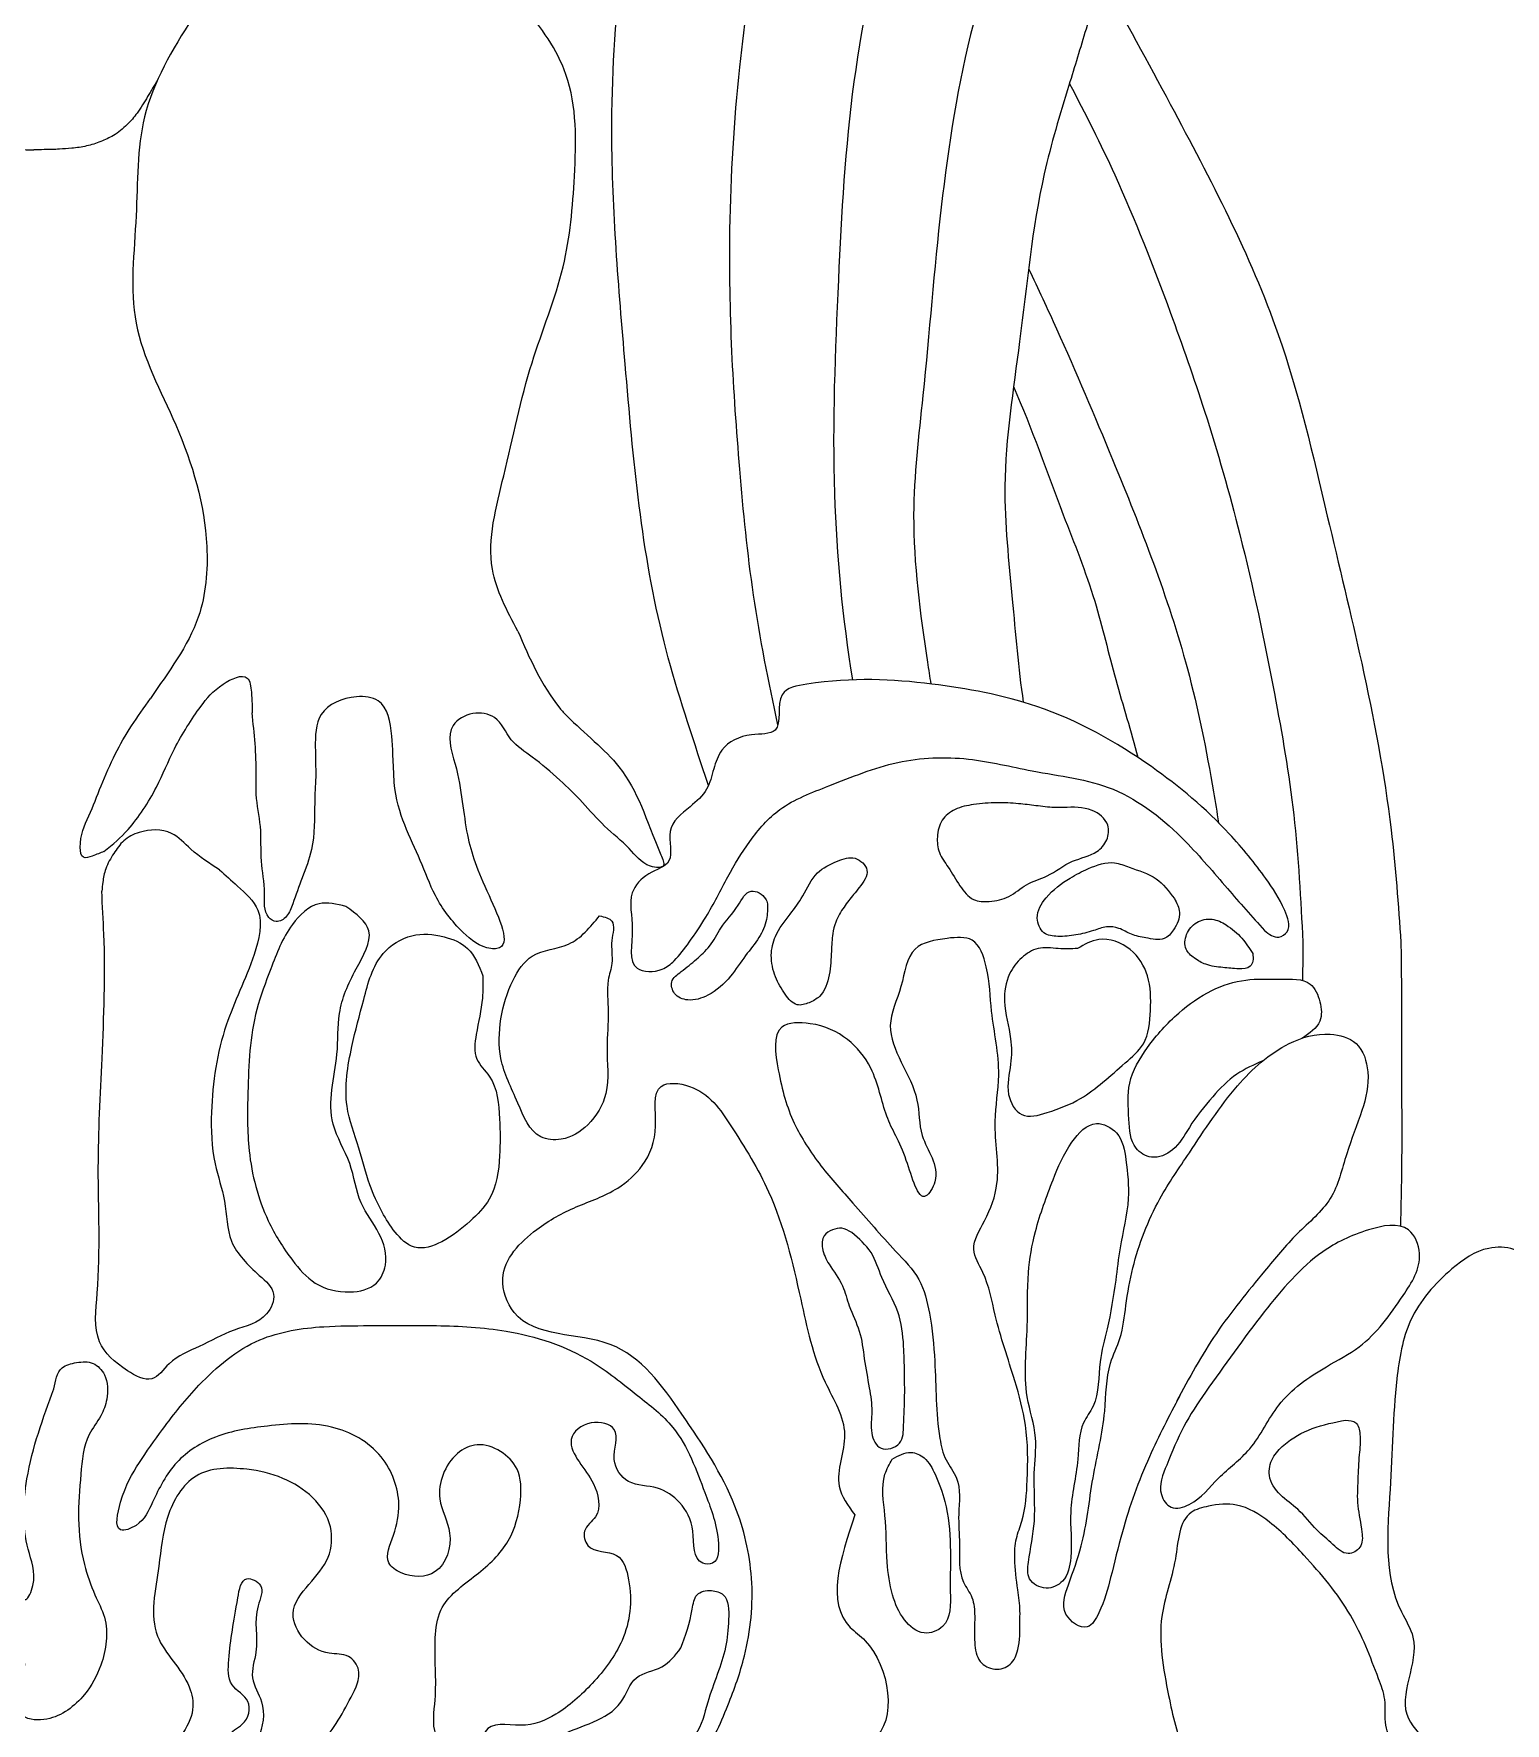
# Model space of a CAD drawing. Header units: millimetres. Extents: x 0 to 1967, y 0 to 3604.
# Drawn here: x 1016.8 to 1215.5, y 3119.2 to 3347.3 of the extents above; entities that cross this region are included whole.
import ezdxf

# ---------------------------------------------------------------- set-up
doc = ezdxf.new("R2010")
doc.units = ezdxf.units.MM
doc.header["$LTSCALE"] = 1000
doc.layers.add('ceco.net 395', color=7, linetype='Continuous')

msp = doc.modelspace()

# ---------------------------------------------------------------- linework, layer by layer
at = {"layer": 'ceco.net 395'}
for points, knots in [([(1137.4, 3588.31), (1140.46, 3589.09), (1146.66, 3590.67), (1157.14, 3589.53), (1167.57, 3584.22), (1177.33, 3573.26), (1187.4, 3560.93), (1195.13, 3544.99), (1199.3, 3528.6), (1203.9, 3511.15), (1203.56, 3492.76), (1203.85, 3473.7), (1199.08, 3455.8), (1194.9, 3437.5), (1187.95, 3419.95), (1179.93, 3402.5), (1173.9, 3384.34), (1167.79, 3369.77), (1161.74, 3357.92), (1159.21, 3348.81), (1156.14, 3338.92), (1151.95, 3325.09), (1150.35, 3306.81), (1147.17, 3287.69), (1148.99, 3271.42), (1149.73, 3261.67), (1150.43, 3257.07)], [0, 0, 0, 0, 0.00228413, 0.00463266, 0.0075141, 0.01058839, 0.01524147, 0.01909302, 0.02337117, 0.02756967, 0.03215925, 0.03670964, 0.04139715, 0.04557582, 0.05038917, 0.05511305, 0.05956858, 0.06431572, 0.06662045, 0.06924183, 0.07117663, 0.07418343, 0.07973824, 0.08451047, 0.08821997, 0.09161811, 0.09161811, 0.09161811, 0.09161811]), ([(1122.59, 3471.79), (1126.11, 3478.05), (1133.29, 3490.86), (1136.25, 3511.73), (1139.15, 3529.54), (1144.72, 3543.06), (1154.14, 3550.14), (1165.82, 3550.82), (1179.18, 3542.93), (1183.37, 3524.24), (1189.92, 3503.95), (1192.98, 3480.47), (1187.64, 3457.35), (1179.71, 3432.67), (1169.16, 3409.45), (1159.16, 3387.07), (1149.98, 3368.22), (1142.65, 3347.52), (1139.01, 3323.77), (1137.35, 3301.57), (1134.85, 3281.07), (1136.65, 3268.07), (1137.79, 3260.5), (1137.94, 3259.52)], [0, 0, 0, 0, 0.0051914, 0.01061356, 0.01515515, 0.01839719, 0.02099199, 0.02326014, 0.02657161, 0.03130246, 0.03645804, 0.04236676, 0.04819046, 0.05357678, 0.06127623, 0.06674048, 0.07145108, 0.07655146, 0.08267181, 0.08888049, 0.09281063, 0.09765467, 0.0983768, 0.0983768, 0.0983768, 0.0983768]), ([(1127.4, 3260.08), (1126.06, 3268.39), (1124.34, 3286.41), (1125.42, 3313.38), (1126.89, 3340.95), (1132.44, 3366.14), (1139.59, 3392.93), (1149.6, 3415.06), (1159.11, 3435.53), (1165.21, 3452.78), (1169.22, 3469.76), (1168.72, 3487.97), (1167.46, 3502.71), (1164.56, 3512.54), (1163.65, 3515.6)], [0.00578852, 0.00578852, 0.00578852, 0.00578852, 0.01191752, 0.01892972, 0.02545085, 0.03200128, 0.03768054, 0.04563179, 0.04964779, 0.05412209, 0.05896795, 0.06222949, 0.06736225, 0.06968662, 0.06968662, 0.06968662, 0.06968662]), ([(1117.3, 3254.02), (1116.04, 3259.83), (1113.76, 3271.24), (1112.12, 3288.12), (1110.95, 3304.58), (1110.61, 3322.71), (1111.77, 3341.75), (1114.83, 3363), (1119.55, 3383.93), (1125.29, 3404.84), (1133, 3423.55), (1139.13, 3440.13), (1142.15, 3454.16), (1144.56, 3466.84), (1144.89, 3480.2), (1145.36, 3495.51), (1143.86, 3505.68), (1143.12, 3510.73)], [0.00429968, 0.00429968, 0.00429968, 0.00429968, 0.00862428, 0.0127749, 0.01665158, 0.0206491, 0.02597937, 0.03053801, 0.03627918, 0.04161263, 0.04630661, 0.05102423, 0.05446487, 0.05675423, 0.06042117, 0.06418074, 0.0678935, 0.0678935, 0.0678935, 0.0678935]), ([(1107.93, 3245.84), (1107.69, 3246.54), (1105.57, 3252.97), (1101.43, 3265.29), (1098.29, 3283.73), (1096.36, 3306.65), (1094.26, 3330.93), (1095.82, 3357.59), (1100.76, 3381.95), (1104.98, 3403.43), (1109.76, 3420.73), (1113.66, 3433.2), (1118.66, 3444.01), (1119.69, 3452.17), (1120.8, 3459.25), (1120.91, 3463.51), (1120.82, 3467.24)], [0.00248034, 0.00248034, 0.00248034, 0.00248034, 0.00302027, 0.00740972, 0.01193734, 0.01661143, 0.02418041, 0.02966581, 0.03600347, 0.04227561, 0.04561845, 0.04908187, 0.05178697, 0.05425777, 0.0556967, 0.05831184, 0.05831184, 0.05831184, 0.05831184]), ([(1082.2, 3266.65), (1080.73, 3269.4), (1077.21, 3275.99), (1080.76, 3288.78), (1083.4, 3302.29), (1088.87, 3315.3), (1090, 3328.46), (1090.27, 3341.25), (1083.46, 3350.86), (1076.8, 3357.26), (1068.9, 3362.14), (1058.89, 3363.91), (1046.2, 3361), (1038, 3349.33), (1030.63, 3336.85), (1031.01, 3322.35), (1029.13, 3307.86), (1036.85, 3293.98), (1040.85, 3280.7), (1039.72, 3267.16), (1034.98, 3261.15), (1032.62, 3257.56)], [0, 0, 0, 0, 0.00220278, 0.00528293, 0.00910355, 0.01241503, 0.01540319, 0.01875048, 0.02137365, 0.02366903, 0.02549798, 0.02804489, 0.03092464, 0.03440439, 0.03801046, 0.0412654, 0.04478638, 0.04836593, 0.05247878, 0.0548119, 0.05791173, 0.05791173, 0.05791173, 0.05791173]), ([(1160.93, 3354.63), (1164.2, 3349.12), (1172.67, 3333.35), (1185.07, 3309.94), (1191.04, 3283.77), (1196.46, 3261.58), (1200.15, 3242.38), (1201.05, 3229.69), (1201.41, 3224.61)], [0.0072167, 0.0072167, 0.0072167, 0.0072167, 0.01188917, 0.02023497, 0.02639822, 0.03135186, 0.03690347, 0.0406157, 0.0406157, 0.0406157, 0.0406157]), ([(1000.13, 3341.07), (1000.58, 3340.32), (1001.48, 3338.81), (1002.72, 3336.7), (1004.26, 3334.9), (1005.92, 3333.56), (1007.83, 3332.71), (1009.71, 3332.07), (1011.59, 3331.84), (1013.52, 3331.69), (1015.22, 3331.65), (1016.38, 3331.63), (1016.85, 3331.62)], [0, 0, 0, 0, 0.00063839, 0.001282584, 0.001779625, 0.002357101, 0.002815736, 0.003299667, 0.003797066, 0.004196098, 0.004705813, 0.00504155, 0.00504155, 0.00504155, 0.00504155]), ([(1033.56, 3341.07), (1033.11, 3340.32), (1032.21, 3338.81), (1030.97, 3336.7), (1029.43, 3334.9), (1027.77, 3333.56), (1025.86, 3332.71), (1023.98, 3332.07), (1022.1, 3331.84), (1020.17, 3331.69), (1018.47, 3331.65), (1017.31, 3331.63), (1016.85, 3331.62)], [0, 0, 0, 0, 0.00063839, 0.001282584, 0.001779625, 0.002357101, 0.002815736, 0.003299667, 0.003797066, 0.004196098, 0.004705813, 0.00504155, 0.00504155, 0.00504155, 0.00504155]), ([(1156.65, 3340.55), (1158.82, 3336.51), (1163.87, 3326.45), (1169.68, 3311.56), (1175.38, 3295.38), (1180.26, 3278.24), (1184.12, 3260.02), (1187.29, 3241.67), (1187.88, 3230.4), (1188.18, 3224.66)], [0.00889511, 0.00889511, 0.00889511, 0.00889511, 0.01223348, 0.01709512, 0.02053084, 0.02473718, 0.03007046, 0.03410082, 0.03828795, 0.03828795, 0.03828795, 0.03828795]), ([(1151.14, 3315.58), (1152.43, 3312.88), (1156.39, 3304.37), (1163.94, 3286.53), (1172.08, 3265.94), (1175.44, 3249.17), (1176.57, 3242.19), (1176.79, 3240.8)], [0.0035148, 0.0035148, 0.0035148, 0.0035148, 0.00569575, 0.01035796, 0.01763818, 0.02176796, 0.0227909, 0.0227909, 0.0227909, 0.0227909]), ([(1149.12, 3299.67), (1151.57, 3294), (1154.98, 3284.25), (1160.24, 3271.27), (1162.72, 3260.09), (1165.01, 3253.15), (1165.89, 3249.63)], [0.00449833, 0.00449833, 0.00449833, 0.00449833, 0.00900571, 0.01202066, 0.01468639, 0.01733479, 0.01733479, 0.01733479, 0.01733479]), ([(1082.2, 3266.65), (1083.77, 3263.01), (1085.52, 3258.93), (1088.47, 3255.56), (1088.8, 3255.21)], [0, 0, 0, 0, 0.002871857, 0.00321013, 0.00321013, 0.00321013, 0.00321013]), ([(1026.32, 3236.91), (1027.55, 3237.87), (1030.09, 3240.08), (1033.44, 3245.24), (1035.8, 3251.11), (1038.92, 3256.02), (1041.63, 3259.36), (1045.89, 3261.33), (1046.31, 3257.9), (1046.33, 3256.27), (1046.32, 3255.64)], [0.002153342, 0.002153342, 0.002153342, 0.002153342, 0.003307738, 0.004978821, 0.006370657, 0.008005929, 0.009036114, 0.00985566, 0.010337565, 0.011092858, 0.011092858, 0.011092858, 0.011092858]), ([(1182.99, 3226.25), (1181.31, 3228.13), (1177.75, 3232.14), (1171.77, 3239.29), (1163.21, 3246.26), (1152.36, 3247.42), (1142.85, 3249.85), (1133.22, 3249.48), (1125.01, 3246.01), (1117.64, 3243.31), (1113.41, 3238.44), (1110.38, 3233.38), (1108.05, 3228.6), (1105.51, 3224.88), (1103.64, 3222.39), (1101.45, 3220.57), (1096.7, 3220.58), (1098.19, 3226.57), (1096.8, 3231), (1099.59, 3234.13), (1103.66, 3235.26), (1101.82, 3240.13), (1105.26, 3242.73), (1107.88, 3245.07), (1108.58, 3248.03), (1109.73, 3251.33), (1113.09, 3252.97), (1118.33, 3252.51), (1116.56, 3258.69), (1126.42, 3260.51), (1137.07, 3259.95), (1153.56, 3256.99), (1167.06, 3249.43), (1177.04, 3241.06), (1182.79, 3233.97), (1185.45, 3229.9), (1186.76, 3226.36), (1184.63, 3224.96), (1183.61, 3225.76), (1182.99, 3226.25)], [0, 0, 0, 0, 0.0101791, 0.021654, 0.037864, 0.0529252, 0.0647454, 0.0776054, 0.0908566, 0.1007043, 0.108707, 0.1162553, 0.1245982, 0.1301082, 0.1344532, 0.1370841, 0.1416682, 0.1487913, 0.1554346, 0.159992, 0.1643341, 0.1696959, 0.1754876, 0.1798871, 0.1837498, 0.1874934, 0.1935368, 0.1979134, 0.20447, 0.20937, 0.2321086, 0.25163, 0.2751345, 0.2938329, 0.3043476, 0.3110742, 0.3149556, 0.3167684, 0.3196144, 0.3196144, 0.3196144, 0.3196144]), ([(1026.32, 3236.91), (1025.82, 3236.72), (1024.98, 3236.38), (1023.28, 3235.79), (1022.89, 3238.82), (1024.31, 3241.62), (1025.97, 3245.9), (1027.72, 3250), (1029.99, 3253.94), (1031.74, 3256.34), (1032.62, 3257.56)], [0, 0, 0, 0, 0.00228728, 0.00390819, 0.00576711, 0.0117356, 0.01762341, 0.02395788, 0.02984239, 0.03592496, 0.03592496, 0.03592496, 0.03592496]), ([(1065.48, 3246.29), (1065.34, 3249.4), (1065.33, 3252.58), (1064.43, 3257.57), (1059.55, 3258.08), (1054.91, 3256.14), (1054.81, 3251.79), (1054.89, 3249.55), (1054.91, 3246.95)], [0.034128683, 0.034128683, 0.034128683, 0.034128683, 0.035207913, 0.036449541, 0.03716896, 0.038463711, 0.039573414, 0.040047875, 0.040047875, 0.040047875, 0.040047875]), ([(1054.91, 3246.95), (1054.85, 3245.8), (1054.68, 3242.55), (1054.85, 3237.86), (1053.08, 3233.45), (1052, 3230.44), (1051.23, 3228.16), (1049.69, 3227.16), (1047.77, 3228.43), (1048.24, 3231.76), (1047.36, 3235.66), (1047.68, 3240.21), (1046.75, 3244.05), (1047, 3249.2), (1046.61, 3252.86), (1046.32, 3255.64)], [0, 0, 0, 0, 0.0046416, 0.01319116, 0.018587, 0.02362467, 0.02616844, 0.02828989, 0.02981943, 0.03424515, 0.04014934, 0.04640798, 0.05233345, 0.05593516, 0.06718458, 0.06718458, 0.06718458, 0.06718458]), ([(1081.3, 3251.98), (1080.56, 3253.03), (1079.62, 3255.3), (1076.02, 3255.9), (1072.21, 3253.69), (1073.15, 3250.65), (1073.74, 3248.72)], [0.016932715, 0.016932715, 0.016932715, 0.016932715, 0.017849522, 0.018568941, 0.019319198, 0.020609011, 0.020609011, 0.020609011, 0.020609011]), ([(1088.8, 3255.21), (1091.22, 3252.84), (1097.74, 3247.76), (1099.55, 3240.92), (1102.33, 3234.58), (1099.1, 3234.85), (1097.34, 3237.53), (1093.8, 3240.21), (1091, 3243.57), (1087.75, 3246.71), (1084.51, 3249.49), (1082.1, 3251.08), (1081.3, 3251.98)], [0.0036316, 0.0036316, 0.0036316, 0.0036316, 0.00603617, 0.00937059, 0.0097519, 0.01025782, 0.0112334, 0.01232877, 0.0133884, 0.01443514, 0.01560825, 0.01650885, 0.01650885, 0.01650885, 0.01650885]), ([(1073.74, 3248.72), (1074.64, 3245.21), (1074.98, 3239.09), (1077.37, 3232.69), (1081.71, 3223.72), (1077.28, 3223.81), (1074.16, 3226.33), (1070.96, 3230.52), (1068.62, 3237.25), (1065.92, 3241.88), (1065.48, 3246.29), (1065.48, 3246.29)], [0.02097375, 0.02097375, 0.02097375, 0.02097375, 0.02335035, 0.02546503, 0.02721959, 0.02741265, 0.02846951, 0.02998043, 0.03123631, 0.03365981, 0.03368312, 0.03368312, 0.03368312, 0.03368312]), ([(1155.88, 3242.85), (1157.18, 3242.9), (1159.46, 3242.99), (1162.14, 3240.91), (1161.88, 3238.36), (1160.11, 3236.35), (1156.78, 3235.85), (1154.04, 3233.51), (1150.79, 3232.67), (1148.64, 3230.62), (1146.07, 3230.1), (1143.43, 3230.18), (1141.72, 3232.39), (1140.49, 3234.63), (1138.92, 3236.64), (1138.72, 3238.96), (1139.25, 3241.24), (1141.26, 3242.82), (1143.91, 3243.32), (1146.8, 3243.56), (1149.61, 3243.4), (1151.78, 3243.15), (1153.37, 3242.93), (1154.62, 3242.83), (1155.45, 3242.84), (1155.88, 3242.85)], [0, 0, 0, 0, 0.00518788, 0.00908833, 0.01176055, 0.01453819, 0.01932874, 0.02466857, 0.02873337, 0.03258149, 0.03624958, 0.03911867, 0.04263992, 0.04663557, 0.04974591, 0.05261196, 0.05576212, 0.05879089, 0.0622869, 0.06654009, 0.07048234, 0.07365237, 0.07537099, 0.07696137, 0.07871145, 0.07871145, 0.07871145, 0.07871145]), ([(1041.92, 3234.43), (1040.59, 3235.29), (1038.31, 3236.75), (1035.42, 3240), (1031.62, 3239.91), (1028.92, 3238.54), (1027.59, 3236.61), (1026.51, 3234.77), (1026.16, 3232.98), (1026.07, 3231.97), (1026.03, 3231.56)], [0, 0, 0, 0, 0.0064361, 0.01096321, 0.01685119, 0.02002688, 0.02296225, 0.02610747, 0.02859229, 0.03024214, 0.03024214, 0.03024214, 0.03024214]), ([(1128.29, 3232.04), (1128.89, 3232.82), (1130.01, 3234.3), (1127.7, 3236.5), (1125.08, 3235.54), (1122.23, 3234.2), (1120.87, 3231.02), (1118.86, 3228.29), (1116.91, 3225.86), (1116.2, 3222.79), (1116.82, 3219.98), (1118.09, 3217.83), (1119.64, 3215.88), (1121.56, 3216.47), (1123.48, 3217.49), (1124.4, 3220.31), (1124.51, 3223.18), (1124.61, 3225.59), (1125.11, 3227.64), (1126.16, 3229.4), (1127.32, 3230.88), (1128.04, 3231.73), (1128.29, 3232.04)], [0, 0, 0, 0, 0.00346395, 0.00651409, 0.00972807, 0.01399377, 0.01895534, 0.02296658, 0.02782152, 0.03132886, 0.03533269, 0.03896706, 0.04184352, 0.04403465, 0.04625473, 0.05056862, 0.0548967, 0.05807685, 0.0602466, 0.06336365, 0.06625434, 0.06786152, 0.06786152, 0.06786152, 0.06786152]), ([(1041.92, 3234.43), (1042.7, 3233.7), (1044.58, 3232.05), (1048.2, 3228.8), (1046.34, 3221.27), (1042.11, 3213.26), (1040.61, 3203.38), (1040.89, 3195.27), (1042.92, 3189.71), (1042.86, 3183.85), (1045.77, 3181.11), (1047.28, 3179.69), (1048.17, 3178.92), (1049.85, 3177.46), (1048.15, 3173.41), (1043.64, 3172.51), (1039.4, 3170.05), (1035.35, 3168.55), (1032.89, 3164.85), (1028.67, 3167.16), (1024.68, 3170.67), (1026, 3181.12), (1025.26, 3193.41), (1026.13, 3209.64), (1026.61, 3222.26), (1026.09, 3229.59), (1026.03, 3231.56)], [0.02937879, 0.02937879, 0.02937879, 0.02937879, 0.03016026, 0.03119557, 0.03265916, 0.03514227, 0.03803958, 0.03974563, 0.0409984, 0.04233846, 0.04377886, 0.04377886, 0.04377886, 0.04455409, 0.04523931, 0.04642987, 0.04768912, 0.04883085, 0.04958549, 0.05042742, 0.05174537, 0.0533433, 0.05745457, 0.06104208, 0.06511421, 0.06655103, 0.06655103, 0.06655103, 0.06655103]), ([(1170.83, 3230.57), (1170.08, 3231.56), (1168.51, 3233.63), (1165.31, 3234.52), (1162.28, 3235.77), (1159.41, 3234.77), (1156.32, 3233.15), (1153.61, 3231.18), (1151.91, 3228.28), (1152.93, 3225.66), (1155.31, 3225.36), (1157.53, 3225.59), (1159.73, 3226.13), (1161.6, 3226.87), (1163.45, 3226.65), (1165.04, 3225.59), (1167.09, 3225.27), (1169.36, 3224.71), (1170.98, 3226.49), (1171.86, 3228.57), (1171.15, 3229.95), (1170.83, 3230.57)], [0, 0, 0, 0, 0.0048747, 0.01021739, 0.01298504, 0.01787324, 0.02160748, 0.02725722, 0.03129156, 0.03419629, 0.03680015, 0.04012477, 0.04340398, 0.04588016, 0.04814913, 0.05063917, 0.05337176, 0.05668814, 0.05903212, 0.06238232, 0.06506399, 0.06506399, 0.06506399, 0.06506399]), ([(1115.91, 3229.87), (1115.83, 3230.1), (1115.53, 3231.01), (1113.31, 3232.25), (1111.74, 3229.03), (1109.67, 3226.99), (1108.29, 3224.13), (1106.26, 3222.31), (1104.53, 3220.88), (1102.63, 3219.54), (1103.24, 3217.43), (1105.41, 3216.56), (1108.33, 3217.51), (1110.93, 3219.83), (1112.79, 3222.81), (1114.77, 3225.11), (1115.89, 3227.54), (1115.9, 3229.15), (1115.91, 3229.87)], [0, 0, 0, 0, 0.00098057, 0.00390781, 0.00744006, 0.01260361, 0.01647132, 0.01987967, 0.0234287, 0.02598787, 0.02811614, 0.03081152, 0.03452956, 0.0399079, 0.04459012, 0.04865224, 0.05219992, 0.05508759, 0.05508759, 0.05508759, 0.05508759]), ([(1058.99, 3229.5), (1060.37, 3228.49), (1063.42, 3226.25), (1059.93, 3220.59), (1057.74, 3215.49), (1058.03, 3209.72), (1056.94, 3204.88), (1056.84, 3199.61), (1059.92, 3195.03), (1060.47, 3189.49), (1063.66, 3185.66), (1064.82, 3181.61), (1063.17, 3178.01), (1059.1, 3177.11), (1054.71, 3178.18), (1051.26, 3182.2), (1047.65, 3187.95), (1045.59, 3195.88), (1045.74, 3205.5), (1046.07, 3213.92), (1048.98, 3221.35), (1050.89, 3226.59), (1054.94, 3230.5), (1057.75, 3229.81), (1058.99, 3229.5)], [0, 0, 0, 0, 0.006068, 0.0133799, 0.022014, 0.0294269, 0.0359664, 0.0422131, 0.0499871, 0.057451, 0.0638758, 0.0697716, 0.0733903, 0.0785143, 0.0849697, 0.0908586, 0.0992677, 0.112449, 0.1230879, 0.1382029, 0.1460286, 0.1550266, 0.1611603, 0.1660765, 0.1660765, 0.1660765, 0.1660765]), ([(1093.22, 3228.23), (1091.97, 3226.7), (1089.6, 3223.78), (1084.01, 3223.63), (1081.11, 3219.17), (1079.69, 3214.45), (1079.51, 3208.45), (1082.12, 3203.47), (1084.07, 3198.18), (1088.61, 3197.79), (1092.09, 3199.95), (1094.8, 3204.57), (1093.98, 3210.03), (1094.61, 3215.08), (1094.04, 3218.92), (1095.16, 3222.08), (1094.58, 3224.58), (1095.56, 3227.68), (1093.9, 3228.07), (1093.22, 3228.23)], [0, 0, 0, 0, 0.0076339, 0.0145646, 0.0201758, 0.0275175, 0.0347439, 0.0434079, 0.0508198, 0.0545703, 0.0600632, 0.0666372, 0.074961, 0.0815339, 0.0872273, 0.0903626, 0.0945231, 0.0980264, 0.1004836, 0.1004836, 0.1004836, 0.1004836]), ([(1181.41, 3223.14), (1180.96, 3223.85), (1180, 3225.36), (1178.08, 3226.93), (1175.95, 3228.01), (1173.71, 3227.54), (1172.32, 3225.87), (1172.07, 3223.71), (1173.54, 3222.46), (1175.18, 3221.48), (1177.35, 3221.26), (1179.25, 3221.05), (1181.01, 3221.07), (1181.51, 3222.2), (1181.45, 3222.8), (1181.41, 3223.14)], [0, 0, 0, 0, 0.00339938, 0.00717415, 0.00992301, 0.01275848, 0.01562984, 0.0182899, 0.02049846, 0.02287957, 0.0260557, 0.02895662, 0.03108928, 0.0321229, 0.03350955, 0.03350955, 0.03350955, 0.03350955]), ([(1077.47, 3220.12), (1076.93, 3221.5), (1075.95, 3224.03), (1071.99, 3225.69), (1067.74, 3226.01), (1062.95, 3222.99), (1061.4, 3216.93), (1059.58, 3210.2), (1058.42, 3203.17), (1060.78, 3197.13), (1061.94, 3192.24), (1063.68, 3188.42), (1065.51, 3185.49), (1068.2, 3182.78), (1072.46, 3184.21), (1075.56, 3186.77), (1079.16, 3190.31), (1079.85, 3195.56), (1079.79, 3201.05), (1079.38, 3205.95), (1076.13, 3208.84), (1076.59, 3212.88), (1077.5, 3216.44), (1077.48, 3219.12), (1077.47, 3220.12)], [0, 0, 0, 0, 0.0057034, 0.0104814, 0.0163612, 0.022439, 0.0315293, 0.040335, 0.0512252, 0.0591703, 0.0661104, 0.0715853, 0.0759122, 0.0803603, 0.0854551, 0.0917997, 0.0971075, 0.1051896, 0.1119285, 0.11989, 0.1237353, 0.1282301, 0.1349376, 0.1389646, 0.1389646, 0.1389646, 0.1389646]), ([(1149.97, 3132.93), (1149.98, 3131.68), (1150.01, 3129.69), (1148.92, 3126.98), (1146.54, 3126.24), (1144.2, 3127.47), (1143.73, 3130.49), (1143.94, 3133.31), (1143.76, 3136.24), (1141.57, 3138.98), (1141.95, 3143.12), (1141.53, 3147.67), (1142.18, 3151.88), (1139.76, 3154.75), (1138.58, 3160.14), (1138.7, 3166.82), (1138, 3174), (1136.68, 3179.41), (1132.25, 3183.86), (1127.92, 3188.98), (1122.96, 3194.37), (1119.03, 3200.45), (1117.43, 3206.29), (1116.32, 3213.87), (1122.51, 3213.89), (1126.78, 3211.97), (1130.59, 3207.36), (1131.65, 3200.82), (1134.53, 3196.7), (1136.49, 3188.55), (1139.72, 3194), (1136.17, 3197.91), (1136.66, 3205.41), (1130.87, 3211.8), (1134.22, 3218.49), (1134.86, 3224.36), (1139.71, 3225.18), (1144.14, 3225.59), (1145.9, 3220.5), (1145.98, 3214.57), (1147.66, 3207.5), (1146.12, 3199.81), (1147.61, 3193), (1145.61, 3187.43), (1143.01, 3183.45), (1145.65, 3179.3), (1146.7, 3173.27), (1149.06, 3166.49), (1151.09, 3159.1), (1151.05, 3152.68), (1150.71, 3147.48), (1149.35, 3144.14), (1149.18, 3140.95), (1149.63, 3137.71), (1150.03, 3134.86), (1149.98, 3133.42), (1149.97, 3132.93)], [0, 0, 0, 0, 0.0050653, 0.0080601, 0.0109778, 0.0139755, 0.017533, 0.0223323, 0.0257796, 0.0289456, 0.0359332, 0.0413661, 0.0479441, 0.0517369, 0.0558131, 0.0698895, 0.0786639, 0.0850996, 0.0917615, 0.103433, 0.1123718, 0.121515, 0.1316311, 0.1394093, 0.1446227, 0.1520097, 0.1586706, 0.1678638, 0.1766866, 0.1840604, 0.1871071, 0.1958034, 0.2023357, 0.2167427, 0.2241072, 0.2313674, 0.2375003, 0.2420392, 0.2475308, 0.2556637, 0.2673626, 0.2757846, 0.2870928, 0.2942431, 0.2997624, 0.3042605, 0.3123358, 0.3248039, 0.3331085, 0.3431259, 0.3506169, 0.3539164, 0.3575839, 0.3633211, 0.3671699, 0.3691483, 0.3691483, 0.3691483, 0.3691483]), ([(1157.75, 3223.81), (1158.68, 3224.35), (1160.94, 3225.66), (1165.2, 3224.08), (1167.63, 3220.06), (1167.68, 3215.53), (1167.29, 3210.99), (1164.03, 3208.27), (1161.29, 3205.8), (1157.89, 3203.18), (1154.3, 3201.81), (1149.98, 3200.59), (1147.87, 3204.49), (1148.86, 3207.97), (1148.86, 3212.24), (1147.57, 3216.19), (1148.2, 3220.2), (1150.05, 3222.63), (1152.43, 3224.14), (1155.12, 3223.73), (1156.89, 3223.78), (1157.75, 3223.81)], [0, 0, 0, 0, 0.00420859, 0.01021027, 0.01592988, 0.02221363, 0.02842268, 0.03324308, 0.03859731, 0.04360819, 0.05021393, 0.05483466, 0.05922735, 0.06476212, 0.06936446, 0.07626404, 0.08131898, 0.0850015, 0.08838281, 0.0920696, 0.09557155, 0.09557155, 0.09557155, 0.09557155]), ([(1188.18, 3224.66), (1188.18, 3223.79), (1188.17, 3222.07), (1188.13, 3220.36), (1188.11, 3219.51)], [0, 0, 0, 0, 0.00063366, 0.001251507, 0.001251507, 0.001251507, 0.001251507]), ([(1201.41, 3224.61), (1201.45, 3221.61), (1201.53, 3215.38), (1201.48, 3205.53), (1201.56, 3195.77), (1201.41, 3189.24), (1201.34, 3186.34)], [0, 0, 0, 0, 0.002183231, 0.00453838, 0.007182739, 0.009296611, 0.009296611, 0.009296611, 0.009296611]), ([(1182.77, 3208.66), (1181.56, 3208.12), (1178.97, 3206.98), (1175.77, 3203.66), (1172.99, 3200.16), (1171.09, 3196.56), (1167.9, 3195.16), (1164.86, 3197.03), (1164.7, 3201.13), (1164.3, 3205.88), (1167.25, 3210.86), (1171.06, 3215.05), (1175.56, 3218.29), (1180.45, 3219.86), (1184.78, 3219.56), (1189.22, 3219.87), (1190.62, 3216.7), (1190.87, 3213.57), (1189.06, 3212.37), (1188.05, 3211.7)], [0, 0, 0, 0, 0.0053216, 0.01132932, 0.0183289, 0.02345459, 0.02748446, 0.03069967, 0.03613092, 0.04271888, 0.04992102, 0.05842057, 0.06569362, 0.07213432, 0.07843597, 0.08392793, 0.08759598, 0.09110838, 0.09562115, 0.09562115, 0.09562115, 0.09562115]), ([(1171.57, 3163.44), (1170.13, 3160.72), (1167.02, 3154.82), (1164.07, 3146.57), (1162.33, 3139.24), (1161.23, 3135.08), (1159.1, 3131.27), (1155.13, 3134.07), (1156.72, 3138.56), (1158.86, 3144.25), (1159.58, 3152.39), (1161.7, 3160.42), (1161.54, 3167.02), (1163.83, 3171.43), (1164.24, 3175.87), (1165.41, 3182.31), (1168.15, 3189.45), (1173.6, 3197.26), (1178.51, 3204.99), (1185.06, 3210.96), (1191.13, 3212.73), (1195.92, 3211.4), (1197.42, 3206.71), (1196.2, 3201.6), (1193.89, 3196.14), (1192.5, 3189.66), (1187.17, 3185.41), (1182.2, 3179.26), (1176.2, 3172.05), (1172.8, 3165.81), (1171.11, 3162.69)], [0, 0, 0, 0, 0.0124021, 0.026907, 0.0354957, 0.0422397, 0.0455731, 0.0500764, 0.0554259, 0.0628444, 0.0753984, 0.0877412, 0.0965493, 0.1013437, 0.1074098, 0.1143529, 0.1278616, 0.1377997, 0.1527801, 0.1649124, 0.1725771, 0.1775744, 0.18312, 0.1902391, 0.1986033, 0.207241, 0.2159978, 0.2250713, 0.2393672, 0.2537108, 0.2537108, 0.2537108, 0.2537108]), ([(1103.77, 3100.55), (1103.55, 3101.21), (1102.96, 3102.96), (1100.54, 3104.32), (1096.56, 3105.28), (1099.25, 3109.59), (1103, 3110.92), (1107.72, 3115.01), (1110.49, 3121.23), (1113.4, 3129.36), (1114.33, 3138.67), (1111.59, 3150.23), (1104.67, 3160.58), (1096.1, 3172.78), (1082.46, 3170.95), (1079.01, 3180.59), (1084.16, 3185.92), (1089.97, 3189.09), (1095.38, 3190.85), (1099.58, 3194.65), (1101.32, 3199.38), (1100.04, 3206.05), (1107.36, 3205.36), (1111.48, 3199.15), (1117.32, 3189.79), (1120.2, 3177.56), (1122.51, 3166.45), (1127.62, 3158.58), (1124.41, 3151.86), (1126.76, 3148.61), (1127.67, 3147.36)], [0, 0, 0, 0, 0.0027011, 0.0072377, 0.0111964, 0.015455, 0.0220356, 0.0284043, 0.0396502, 0.0491355, 0.0633312, 0.0767386, 0.0960657, 0.1142438, 0.1326749, 0.1391744, 0.150011, 0.1583035, 0.1665877, 0.1726504, 0.1802348, 0.1875016, 0.1926444, 0.2030677, 0.2168806, 0.2372576, 0.2529757, 0.2631485, 0.2725664, 0.2785047, 0.2785047, 0.2785047, 0.2785047]), ([(1162.93, 3179.05), (1163.09, 3180.5), (1163.49, 3184.19), (1164.93, 3189.56), (1164.4, 3194.77), (1163.72, 3198.97), (1159.78, 3201.01), (1156.33, 3197.22), (1154.24, 3192.15), (1152.03, 3186.23), (1150.85, 3179.54), (1151.19, 3172.07), (1150.19, 3164.51), (1152.47, 3158.08), (1151.67, 3152.43), (1152.27, 3146.73), (1151.22, 3142.22), (1150.86, 3138.46), (1153.49, 3137.04), (1156.32, 3138.39), (1157.18, 3142.64), (1156.41, 3148.12), (1158, 3154.08), (1157.86, 3159.22), (1160.79, 3162.93), (1160.42, 3167.62), (1162.03, 3173.14), (1162.59, 3176.84), (1162.93, 3179.05)], [0, 0, 0, 0, 0.0059175, 0.0149987, 0.02205, 0.0272446, 0.0312542, 0.0368892, 0.0445217, 0.0544368, 0.06201, 0.0718229, 0.0846197, 0.0922322, 0.0986341, 0.1073786, 0.1149188, 0.1179126, 0.1213533, 0.1246062, 0.1291255, 0.137443, 0.1471257, 0.1538225, 0.1572633, 0.1654684, 0.1715756, 0.1805643, 0.1805643, 0.1805643, 0.1805643]), ([(1127.27, 3185.5), (1128.24, 3184.66), (1130.17, 3183), (1131.33, 3178.86), (1133.79, 3175.03), (1134.32, 3170.53), (1134.4, 3166.39), (1134.45, 3162.81), (1134.24, 3159.69), (1134.28, 3156.74), (1130.93, 3155.71), (1129.66, 3158.66), (1130.15, 3161.39), (1129.61, 3164.79), (1128.92, 3168.35), (1128.54, 3172.21), (1126.87, 3175.26), (1126.17, 3178.55), (1124.33, 3180.85), (1123.19, 3183.05), (1123.25, 3185.11), (1124.62, 3185.88), (1126, 3186.23), (1126.83, 3185.75), (1127.27, 3185.5)], [0, 0, 0, 0, 0.00505843, 0.01003102, 0.01690444, 0.02323044, 0.02794683, 0.03372566, 0.03753152, 0.04096223, 0.04443425, 0.04764228, 0.05159658, 0.05587929, 0.06127934, 0.06638108, 0.07129527, 0.07514223, 0.0797866, 0.08292223, 0.08522361, 0.087081, 0.08878464, 0.09076249, 0.09076249, 0.09076249, 0.09076249]), ([(1175.01, 3163.91), (1177.58, 3167.54), (1182.32, 3174.22), (1189.4, 3182.58), (1196.17, 3185.84), (1202.51, 3187.17), (1204.74, 3181.59), (1201.12, 3176.01), (1197.14, 3170.44), (1190.4, 3166.98), (1184.61, 3162.95), (1181.74, 3156.24), (1176.65, 3152.64), (1174.05, 3148.97), (1170.32, 3147.86), (1168.36, 3150.73), (1170.07, 3154.69), (1171.86, 3159.31), (1173.97, 3162.4), (1175.01, 3163.91)], [0, 0, 0, 0, 0.0181125, 0.0333663, 0.0425713, 0.0498765, 0.0546256, 0.0628192, 0.075057, 0.0820583, 0.0931503, 0.1027201, 0.1104676, 0.1176654, 0.1209684, 0.1238731, 0.1293452, 0.137015, 0.1443493, 0.1443493, 0.1443493, 0.1443493]), ([(1219.02, 2975.07), (1218.66, 2973.98), (1218.03, 2972.09), (1215.49, 2971.63), (1213.72, 2971.42), (1212.22, 2972.37), (1211.55, 2974.43), (1210.95, 2977.88), (1210.38, 2987.28), (1211.6, 2999.57), (1212.54, 3015.14), (1211.55, 3029.51), (1211.36, 3044.21), (1211.82, 3058.82), (1211.57, 3073.19), (1207.97, 3084.44), (1210.06, 3093.08), (1204.47, 3097.61), (1208.95, 3104.23), (1204.53, 3109.88), (1206.71, 3115.66), (1199.7, 3121.18), (1204.85, 3128.85), (1198.87, 3137.96), (1200.15, 3150.47), (1200.35, 3163.36), (1202.1, 3174.19), (1207.27, 3180.05), (1212.35, 3183.64), (1217.95, 3183.47), (1222.8, 3177.5), (1227.93, 3170.13), (1230.22, 3156.21), (1229.09, 3137.68), (1231.51, 3118.94), (1227.11, 3101.8), (1228.52, 3092.07), (1226.95, 3084.74), (1222.86, 3077.61), (1229.92, 3067.05), (1220.14, 3054.63), (1228.06, 3042.06), (1219.68, 3031.24), (1222.47, 3023.9), (1217.64, 3013.55), (1220.59, 3001.4), (1219.49, 2986.86), (1219.18, 2979.17), (1219.02, 2975.07)], [0, 0, 0, 0, 0.0042412, 0.0073607, 0.0095915, 0.0113466, 0.0140058, 0.0179781, 0.0256168, 0.0518464, 0.0678426, 0.0885599, 0.1099541, 0.1271896, 0.1478109, 0.1672692, 0.1752973, 0.1795674, 0.193114, 0.1968419, 0.2068981, 0.2131205, 0.2279383, 0.232976, 0.2553685, 0.2754775, 0.2863951, 0.2984087, 0.3060649, 0.3106579, 0.3195233, 0.3348587, 0.347201, 0.3752172, 0.4102592, 0.4220165, 0.4460985, 0.4488462, 0.4521284, 0.4786475, 0.485028, 0.5121392, 0.522613, 0.5354667, 0.5396796, 0.5678307, 0.5823263, 0.598894, 0.598894, 0.598894, 0.598894]), ([(1104.2, 3129.4), (1103.45, 3128.42), (1101.91, 3126.41), (1097.63, 3125.96), (1096.41, 3121.49), (1092.38, 3119.22), (1088.35, 3118.01), (1084.4, 3115.26), (1080.98, 3115.63), (1077.24, 3115.46), (1077.6, 3119.8), (1082.95, 3118.36), (1087.86, 3120.42), (1092.53, 3124.62), (1097.05, 3130.56), (1097.83, 3136.86), (1096.06, 3142.85), (1091.63, 3142.06), (1090.76, 3145.55), (1093.73, 3147.34), (1092.73, 3151.64), (1090.52, 3154.25), (1088.56, 3157.78), (1091.84, 3160.38), (1096.44, 3159.22), (1094.43, 3154.87), (1097.02, 3151.15), (1101.03, 3151.46), (1104.45, 3149.04), (1106.26, 3145.47), (1105.7, 3140.75), (1109.42, 3140.65), (1109.3, 3145.73), (1107.11, 3151.05), (1104.41, 3158.84), (1097.95, 3163.74), (1091.17, 3169.38), (1081.54, 3172.49), (1071.32, 3173.01), (1063.09, 3172.91), (1055.11, 3172.89), (1046.58, 3171.62), (1039.45, 3165.62), (1034.68, 3159.62), (1030.84, 3154.19), (1028.76, 3150.59), (1027.49, 3144.59), (1031.58, 3146.1), (1033.16, 3149.82), (1035.72, 3154.82), (1041.56, 3158.43), (1048.86, 3159.52), (1056.86, 3160.08), (1064.23, 3156.09), (1066.6, 3149.55), (1065.66, 3144.9), (1063.92, 3141.13), (1067.14, 3138.88), (1071.99, 3138.84), (1073.83, 3144.96), (1071.23, 3148.93), (1071.9, 3152.95), (1073.69, 3155.73), (1076.8, 3157.27), (1079.99, 3156.15), (1082.67, 3153.47), (1082.69, 3148.79), (1081.29, 3143.41), (1076.62, 3139.06), (1071.58, 3135.72), (1070.75, 3129.15), (1071.44, 3123.78), (1070.42, 3118.15), (1073.1, 3114.81), (1072.54, 3110.54), (1077.13, 3108.68), (1081.24, 3109.68), (1085.96, 3109.29), (1090.9, 3110.6), (1096.73, 3111.67), (1101.84, 3114.52), (1106.74, 3117.37), (1107.91, 3123.21), (1110.26, 3128.22), (1110.69, 3132.95), (1110.72, 3136.57), (1108.24, 3137.32), (1106.04, 3136.88), (1105.64, 3133.34), (1104.81, 3131.06), (1104.2, 3129.4)], [0, 0, 0, 0, 0.0048733, 0.0099086, 0.0151423, 0.0213253, 0.0276269, 0.0323879, 0.0398415, 0.0420857, 0.0450947, 0.051633, 0.0583629, 0.0670498, 0.0765693, 0.0876673, 0.0926021, 0.0981266, 0.1008035, 0.104095, 0.1101251, 0.1149121, 0.1191634, 0.1238656, 0.1282501, 0.1336668, 0.1384528, 0.143811, 0.1485996, 0.1543448, 0.1604368, 0.1622448, 0.1665753, 0.1755308, 0.1887205, 0.1973891, 0.2078682, 0.2242873, 0.2369775, 0.249228, 0.2574625, 0.2693563, 0.2831277, 0.2935339, 0.3008818, 0.3088696, 0.3138843, 0.3168074, 0.3219845, 0.3304508, 0.338859, 0.348507, 0.3601566, 0.3706922, 0.3798965, 0.3856012, 0.3906808, 0.3935328, 0.3997601, 0.4072511, 0.4137263, 0.4181805, 0.4227998, 0.4267535, 0.431138, 0.4355403, 0.4411885, 0.4489322, 0.4574521, 0.4665352, 0.4716507, 0.4828952, 0.4892268, 0.4930036, 0.499455, 0.5035479, 0.5104538, 0.5165123, 0.5223942, 0.5309685, 0.540224, 0.5462498, 0.5525736, 0.5630738, 0.5681699, 0.572753, 0.575031, 0.5777697, 0.5804949, 0.5878733, 0.5878733, 0.5878733, 0.5878733]), ([(1019.57, 3164.39), (1018.1, 3160.44), (1015.54, 3153.52), (1015.23, 3143.94), (1017.45, 3139.15), (1015.47, 3134.54), (1013.91, 3140.37), (1012.44, 3143.59), (1012.89, 3148.22), (1010.94, 3153.01), (1005.73, 3150.72), (1008.14, 3145.6), (1010.55, 3140.71), (1010.86, 3134.94), (1008.84, 3130.73), (1008.4, 3127.78), (1010.37, 3125.65), (1013.06, 3126.71), (1013.93, 3130.06), (1016.41, 3127.16), (1014.52, 3125.26), (1013.22, 3122.79), (1015.07, 3119.69), (1019.7, 3119.47), (1023.68, 3122.54), (1026.42, 3127.52), (1027.12, 3132.66), (1024.86, 3136.86), (1023.36, 3141.23), (1022.67, 3146.8), (1023.21, 3152.61), (1023.56, 3157.66), (1025.94, 3160.5), (1026.91, 3163.24), (1026.88, 3166.04), (1024.93, 3168.14), (1022.68, 3168.01), (1020.1, 3167.35), (1019.76, 3165.49), (1019.57, 3164.39)], [0, 0, 0, 0, 0.017118, 0.0298995, 0.0365578, 0.0394156, 0.0441789, 0.0510556, 0.0570341, 0.062885, 0.0668056, 0.074126, 0.0801404, 0.0905796, 0.0950935, 0.099353, 0.1014636, 0.1055793, 0.1084777, 0.1113448, 0.1150665, 0.1178357, 0.1222222, 0.1267469, 0.134904, 0.1410092, 0.1497647, 0.1541575, 0.1600181, 0.1683934, 0.1764989, 0.1838921, 0.1879127, 0.1910792, 0.1955592, 0.1984753, 0.2014723, 0.2042792, 0.2083401, 0.2083401, 0.2083401, 0.2083401]), ([(1193.94, 3160.15), (1192.41, 3159.86), (1189.43, 3159.29), (1186.05, 3157.37), (1183.93, 3155.13), (1183.29, 3152.41), (1185.05, 3149.89), (1187.79, 3148.11), (1189.81, 3145.42), (1192.06, 3143.58), (1194, 3141.68), (1196.29, 3142.9), (1196.18, 3145.64), (1195.41, 3148.53), (1195.6, 3152.07), (1195.72, 3155.33), (1196.04, 3157.78), (1195.57, 3160.02), (1194.46, 3160.11), (1193.94, 3160.15)], [0, 0, 0, 0, 0.00625324, 0.01222266, 0.01534356, 0.0185446, 0.02259468, 0.02669665, 0.03185161, 0.03576486, 0.03897568, 0.04139307, 0.04418058, 0.04901077, 0.05378167, 0.05830895, 0.06207745, 0.06423864, 0.06615665, 0.06615665, 0.06615665, 0.06615665]), ([(1132.73, 3154.88), (1132.36, 3154.22), (1131.05, 3151.91), (1132.01, 3146.97), (1131.86, 3141.61), (1132.56, 3136.75), (1134.01, 3133.24), (1136.74, 3130.9), (1140.72, 3132.38), (1140.49, 3137.7), (1140.7, 3143.06), (1140.22, 3148.57), (1138.75, 3152.48), (1137.44, 3155.07), (1134.99, 3156.17), (1133.57, 3155.36), (1132.73, 3154.88)], [0, 0, 0, 0, 0.00301743, 0.01052741, 0.01903399, 0.02504525, 0.03008324, 0.03436355, 0.03792912, 0.04440338, 0.05270376, 0.06086623, 0.06611773, 0.06968044, 0.0722531, 0.07590427, 0.07590427, 0.07590427, 0.07590427]), ([(1060.39, 3124.14), (1059.13, 3121.67), (1056.93, 3117.38), (1052.49, 3113.7), (1048.22, 3108.27), (1044.97, 3113.25), (1047.5, 3117.1), (1048.3, 3121.75), (1045.78, 3125.31), (1047.46, 3129.81), (1046.25, 3133.79), (1048.29, 3137.8), (1044.94, 3139.5), (1043.96, 3133.5), (1043.23, 3129.84), (1042.95, 3124.17), (1046.48, 3122.54), (1045.67, 3118.99), (1042.6, 3117.88), (1044.39, 3115.68), (1043.13, 3113.2), (1040.83, 3111.07), (1037.77, 3110.74), (1034.16, 3110.47), (1034.4, 3114.62), (1036.69, 3117.19), (1038.66, 3120.79), (1037.7, 3125.95), (1031.79, 3130.84), (1033.83, 3139.71), (1034.37, 3147.06), (1038.18, 3153.75), (1045.13, 3153.8), (1051.8, 3152.34), (1057.45, 3147.73), (1056.96, 3141.28), (1054, 3138.1), (1051.02, 3134.35), (1053.13, 3130.21), (1056.25, 3128.44), (1059.37, 3128.73), (1061.08, 3126.43), (1060.62, 3124.9), (1060.39, 3124.14)], [0, 0, 0, 0, 0.0107652, 0.0187463, 0.0259754, 0.0302443, 0.0366124, 0.0434077, 0.048016, 0.0527722, 0.0611907, 0.0649047, 0.0676584, 0.0715114, 0.0829092, 0.0874622, 0.091672, 0.0958995, 0.0989505, 0.1015449, 0.1043333, 0.1092745, 0.1134627, 0.1174104, 0.1204934, 0.1268283, 0.1319722, 0.1361208, 0.1469921, 0.1597086, 0.168879, 0.1778713, 0.1871901, 0.1939628, 0.2062951, 0.2118477, 0.2178818, 0.2239394, 0.2290833, 0.2342276, 0.2377707, 0.2408463, 0.2439497, 0.2439497, 0.2439497, 0.2439497]), ([(1127.67, 3147.36), (1125.72, 3141.46), (1123.42, 3134.5), (1132.16, 3128.49), (1134.11, 3115.61), (1124.58, 3115.88), (1123.09, 3111.57), (1126.15, 3110.4), (1128.3, 3112.43), (1131.33, 3109.85), (1131.99, 3105.99), (1133.67, 3100.24), (1128.77, 3098.99), (1127.21, 3102), (1122.51, 3101.06), (1124.68, 3097.6), (1127.62, 3097.19), (1130.95, 3098.32), (1133.43, 3094.47), (1130.44, 3091.65), (1127.72, 3091.09), (1125.39, 3088.38), (1128.85, 3086.26), (1132.5, 3087.79), (1135, 3081.71), (1135.44, 3076.88), (1133.25, 3071.69), (1129.17, 3071.45), (1126.07, 3074.88), (1128.63, 3077.85), (1127.1, 3082.55), (1121.29, 3081.95), (1117.34, 3084.99), (1113.96, 3086.87), (1110.1, 3086.21), (1109.47, 3089.72), (1110.7, 3092.13), (1109.94, 3095.23), (1108.34, 3095.81), (1107.69, 3096.05)], [0, 0, 0, 0, 0.0204427, 0.0241101, 0.0421371, 0.0514043, 0.0539149, 0.0572079, 0.0609167, 0.0638648, 0.0705922, 0.0782233, 0.0821258, 0.085834, 0.0903282, 0.0939833, 0.0973552, 0.1022625, 0.1064208, 0.1112713, 0.1155393, 0.1184859, 0.1225744, 0.1269373, 0.1324543, 0.1436346, 0.1484001, 0.1524985, 0.1581159, 0.162165, 0.1661305, 0.174854, 0.1811628, 0.1860916, 0.1905902, 0.1936446, 0.1978744, 0.2018156, 0.2044784, 0.2044784, 0.2044784, 0.2044784]), ([(1209.53, 3004.2), (1209.56, 3002.59), (1209.63, 2998.36), (1209.25, 2991.43), (1209.3, 2984.64), (1209.41, 2979.52), (1209.06, 2976.46), (1208.79, 2974.4), (1207.62, 2973.18), (1206.33, 2973.38), (1204.94, 2973.57), (1203.49, 2975.04), (1202.75, 2978.65), (1202.3, 2983.97), (1202.21, 2991.52), (1201.98, 2999.98), (1201.96, 3010.71), (1201.63, 3021.59), (1199.95, 3033.76), (1198.25, 3046.03), (1196.83, 3059.73), (1194.18, 3072.69), (1191.86, 3084.93), (1185.77, 3096.36), (1179.78, 3106.66), (1171.82, 3114.52), (1169.83, 3123.82), (1168.17, 3133.01), (1171.29, 3140.55), (1171.44, 3147.54), (1175.89, 3148.71), (1179.69, 3149.11), (1184.26, 3146.23), (1189.2, 3141.07), (1194.95, 3134.36), (1197.62, 3127.29), (1199.51, 3122.32), (1198.91, 3117.89), (1201.93, 3114.24), (1203.1, 3109.87), (1202.07, 3105.85), (1206.47, 3102.03), (1203.46, 3096.46), (1208.59, 3091.98), (1205.89, 3084.84), (1208.84, 3075.56), (1209.54, 3063.34), (1209.72, 3048.88), (1209.58, 3032.47), (1210.31, 3017.76), (1209.74, 3007.85), (1209.53, 3004.2)], [0, 0, 0, 0, 0.0065159, 0.0170728, 0.0280359, 0.0339561, 0.0376955, 0.040523, 0.0421938, 0.0438067, 0.0454619, 0.047834, 0.0514817, 0.0600823, 0.0695112, 0.0819152, 0.0943175, 0.1128496, 0.1258372, 0.1439304, 0.1629203, 0.1814331, 0.1974317, 0.2128955, 0.233309, 0.2457469, 0.2566824, 0.2711085, 0.2818444, 0.2907778, 0.2940851, 0.2992124, 0.3059823, 0.3146377, 0.3284342, 0.3410814, 0.3450233, 0.3496981, 0.3582581, 0.3627545, 0.3677452, 0.3736094, 0.382813, 0.3864951, 0.3984694, 0.4081755, 0.4258621, 0.4474362, 0.4667704, 0.492119, 0.506882, 0.506882, 0.506882, 0.506882])]:
    msp.add_open_spline(points, degree=3, knots=knots, dxfattribs=at)

doc.saveas('drawing.dxf')
